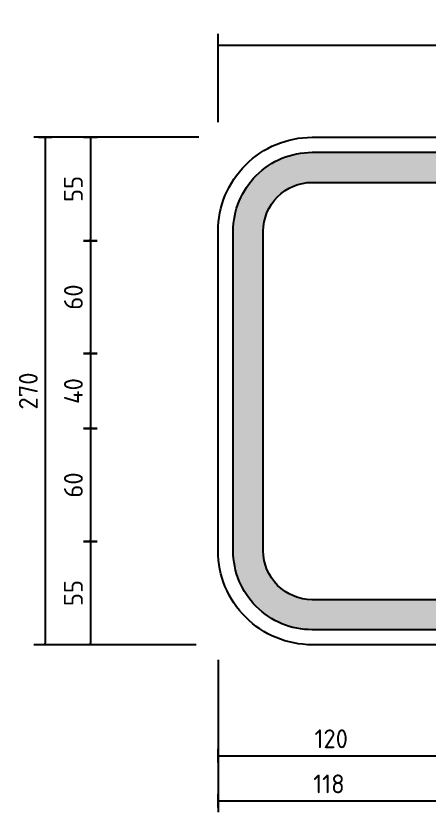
# Model space of a CAD drawing. Extents: x 0 to 420, y 0 to 297.
# Drawn here: x 129 to 184, y 126.5 to 232.4 of the extents above; entities that cross this region are included whole.
import ezdxf

# ---------------------------------------------------------------- set-up
doc = ezdxf.new("R2010")
doc.units = 0
doc.layers.get('0').update_dxf_attribs({"linetype": 'CONTINUOUS'})
doc.layers.get('DEFPOINTS').update_dxf_attribs({"linetype": 'CONTINUOUS'})
for name, color, linetype in [('L25', 1, 'CONTINUOUS'), ('L35', 3, 'CONTINUOUS'), ('T25', 1, 'CONTINUOUS')]:
    doc.layers.add(name, color=color, linetype=linetype)
doc.styles.add('ISO', font='iso3098b.shx')
doc.dimstyles.new('SIGNSDIM', dxfattribs={"dimtxt": 2.5, "dimasz": 0.2, "dimexe": 1.5, "dimexo": 2, "dimgap": 1, "dimtad": 1, "dimdec": 4, "dimlfac": 4, "dimrnd": 1, "dimdsep": 46, "dimtxsty": 'ISO', "dimblk": 'SGNDIM', "dimcen": 2.5, "dimse2": 1, "dimadec": 0, "dimazin": 0, "dimtfac": 1, "dimtdec": 4, "dimtix": 1, "dimtmove": 0, "dimatfit": 3, "dimldrblk": 'SGNDIM', "dimfxl": 1, "dimtolj": 1, "dimtzin": 0, "dimarcsym": 0})

# ---------------------------------------------------------------- blocks, each defined once
blk = doc.blocks.new('SGNDIM')
for p, q in [((0, 0), (-1, 0)), ((0, 4.5), (0, -4.5))]:
    blk.add_line(p, q)
blk = doc.blocks.new('*D61')
at = {"layer": 'DEFPOINTS', "color": 0}
for p in [(268.44, 228.49), (155.94, 216.24), (268.44, 216.24)]:
    blk.add_point(p, dxfattribs=at)
at = {"layer": 'T25', "color": 0, "lineweight": -2}
for p, q in [((155.94, 218.24), (155.94, 229.99)), ((268.44, 218.24), (268.44, 229.99)), ((156.14, 228.49), (268.24, 228.49))]:
    blk.add_line(p, q, dxfattribs=at)
at = {"layer": 'T25', "color": 0, "lineweight": -2, "xscale": 0.2, "yscale": 0.2, "zscale": 0.2, "rotation": 180}
blk.add_blockref('SGNDIM', (155.94, 228.49), dxfattribs=at)
at = {"layer": 'T25', "color": 0, "lineweight": -2, "xscale": 0.2, "yscale": 0.2, "zscale": 0.2}
blk.add_blockref('SGNDIM', (268.44, 228.49), dxfattribs=at)
at = {"layer": 'T25', "color": 0, "insert": (212.19, 230.74), "char_height": 2.5, "attachment_point": 5, "style": 'ISO'}
blk.add_mtext('\\A1;450', dxfattribs=at)
blk = doc.blocks.new('*D62')
at = {"layer": 'DEFPOINTS', "color": 0}
for p in [(159.71, 162.49), (138.94, 148.74), (155, 148.74)]:
    blk.add_point(p, dxfattribs=at)
at = {"layer": 'T25', "color": 0, "lineweight": -2}
for p, q in [((138.94, 162.29), (138.94, 148.94)), ((153, 148.74), (137.44, 148.74))]:
    blk.add_line(p, q, dxfattribs=at)
at = {"layer": 'T25', "color": 0, "lineweight": -2, "xscale": 0.2, "yscale": 0.2, "zscale": 0.2}
for p, rotation in [((138.94, 162.49), 90), ((138.94, 148.74), 270)]:
    blk.add_blockref('SGNDIM', p, dxfattribs=dict(at, rotation=rotation))
at = {"layer": 'T25', "color": 0, "insert": (136.69, 155.62), "char_height": 2.5, "attachment_point": 5, "rotation": 90, "style": 'ISO'}
blk.add_mtext('\\A1;55', dxfattribs=at)
blk = doc.blocks.new('*D63')
at = {"layer": 'DEFPOINTS', "color": 0}
for p in [(155.94, 177.49), (138.94, 162.49), (155.94, 162.49)]:
    blk.add_point(p, dxfattribs=at)
at = {"layer": 'T25', "color": 0, "lineweight": -2}
blk.add_line((138.94, 177.29), (138.94, 162.69), dxfattribs=at)
at = {"layer": 'T25', "color": 0, "lineweight": -2, "xscale": 0.2, "yscale": 0.2, "zscale": 0.2}
for p, rotation in [((138.94, 177.49), 90), ((138.94, 162.49), 270)]:
    blk.add_blockref('SGNDIM', p, dxfattribs=dict(at, rotation=rotation))
at = {"layer": 'T25', "color": 0, "insert": (136.69, 169.99), "char_height": 2.5, "attachment_point": 5, "rotation": 90, "style": 'ISO'}
blk.add_mtext('\\A1;60', dxfattribs=at)
blk = doc.blocks.new('*D64')
at = {"layer": 'DEFPOINTS', "color": 0}
for p in [(155.94, 187.49), (138.94, 177.49), (155.94, 177.49)]:
    blk.add_point(p, dxfattribs=at)
at = {"layer": 'T25', "color": 0, "lineweight": -2}
blk.add_line((138.94, 187.29), (138.94, 177.69), dxfattribs=at)
at = {"layer": 'T25', "color": 0, "lineweight": -2, "xscale": 0.2, "yscale": 0.2, "zscale": 0.2}
for p, rotation in [((138.94, 187.49), 90), ((138.94, 177.49), 270)]:
    blk.add_blockref('SGNDIM', p, dxfattribs=dict(at, rotation=rotation))
at = {"layer": 'T25', "color": 0, "insert": (136.69, 182.49), "char_height": 2.5, "attachment_point": 5, "rotation": 90, "style": 'ISO'}
blk.add_mtext('\\A1;40', dxfattribs=at)
blk = doc.blocks.new('*D65')
at = {"layer": 'DEFPOINTS', "color": 0}
for p in [(153.51, 202.49), (138.94, 187.49), (153.51, 187.49)]:
    blk.add_point(p, dxfattribs=at)
at = {"layer": 'T25', "color": 0, "lineweight": -2}
blk.add_line((138.94, 202.29), (138.94, 187.69), dxfattribs=at)
at = {"layer": 'T25', "color": 0, "lineweight": -2, "xscale": 0.2, "yscale": 0.2, "zscale": 0.2}
for p, rotation in [((138.94, 202.49), 90), ((138.94, 187.49), 270)]:
    blk.add_blockref('SGNDIM', p, dxfattribs=dict(at, rotation=rotation))
at = {"layer": 'T25', "color": 0, "insert": (136.69, 194.99), "char_height": 2.5, "attachment_point": 5, "rotation": 90, "style": 'ISO'}
blk.add_mtext('\\A1;60', dxfattribs=at)
blk = doc.blocks.new('*D66')
at = {"layer": 'DEFPOINTS', "color": 0}
for p in [(155.35, 216.24), (138.94, 202.49), (159.71, 202.49)]:
    blk.add_point(p, dxfattribs=at)
at = {"layer": 'T25', "color": 0, "lineweight": -2}
for p, q in [((153.35, 216.24), (137.44, 216.24)), ((138.94, 216.04), (138.94, 202.69))]:
    blk.add_line(p, q, dxfattribs=at)
at = {"layer": 'T25', "color": 0, "lineweight": -2, "xscale": 0.2, "yscale": 0.2, "zscale": 0.2}
for p, rotation in [((138.94, 216.24), 90), ((138.94, 202.49), 270)]:
    blk.add_blockref('SGNDIM', p, dxfattribs=dict(at, rotation=rotation))
at = {"layer": 'T25', "color": 0, "insert": (136.69, 209.37), "char_height": 2.5, "attachment_point": 5, "rotation": 90, "style": 'ISO'}
blk.add_mtext('\\A1;55', dxfattribs=at)
blk = doc.blocks.new('*D69')
at = {"layer": 'DEFPOINTS', "color": 0}
for p in [(155.94, 148.74), (185.41, 148.74), (185.41, 127.99)]:
    blk.add_point(p, dxfattribs=at)
at = {"layer": 'T25', "color": 0, "lineweight": -2}
for p, q in [((155.94, 146.74), (155.94, 126.49)), ((156.14, 127.99), (185.21, 127.99))]:
    blk.add_line(p, q, dxfattribs=at)
at = {"layer": 'T25', "color": 0, "lineweight": -2, "xscale": 0.2, "yscale": 0.2, "zscale": 0.2, "rotation": 180}
blk.add_blockref('SGNDIM', (155.94, 127.99), dxfattribs=at)
at = {"layer": 'T25', "color": 0, "lineweight": -2, "xscale": 0.2, "yscale": 0.2, "zscale": 0.2}
blk.add_blockref('SGNDIM', (185.41, 127.99), dxfattribs=at)
at = {"layer": 'T25', "color": 0, "insert": (170.67, 130.24), "char_height": 2.5, "attachment_point": 5, "style": 'ISO'}
blk.add_mtext('\\A1;118', dxfattribs=at)
blk = doc.blocks.new('*D72')
at = {"layer": 'DEFPOINTS', "color": 0}
for p in [(155.94, 148.74), (186, 148.74), (186, 133.99)]:
    blk.add_point(p, dxfattribs=at)
at = {"layer": 'T25', "color": 0, "lineweight": -2}
for p, q in [((155.94, 146.74), (155.94, 132.49)), ((156.14, 133.99), (185.8, 133.99))]:
    blk.add_line(p, q, dxfattribs=at)
at = {"layer": 'T25', "color": 0, "lineweight": -2, "xscale": 0.2, "yscale": 0.2, "zscale": 0.2, "rotation": 180}
blk.add_blockref('SGNDIM', (155.94, 133.99), dxfattribs=at)
at = {"layer": 'T25', "color": 0, "lineweight": -2, "xscale": 0.2, "yscale": 0.2, "zscale": 0.2}
blk.add_blockref('SGNDIM', (186, 133.99), dxfattribs=at)
at = {"layer": 'T25', "color": 0, "insert": (170.97, 136.24), "char_height": 2.5, "attachment_point": 5, "style": 'ISO'}
blk.add_mtext('\\A1;120', dxfattribs=at)
blk = doc.blocks.new('*D73')
at = {"layer": 'DEFPOINTS', "color": 0}
for p in [(150.46, 216.24), (132.94, 148.74), (150.46, 148.74)]:
    blk.add_point(p, dxfattribs=at)
at = {"layer": 'T25', "color": 0, "lineweight": -2}
for p, q in [((148.46, 216.24), (131.44, 216.24)), ((132.94, 216.04), (132.94, 148.94)), ((148.46, 148.74), (131.44, 148.74))]:
    blk.add_line(p, q, dxfattribs=at)
at = {"layer": 'T25', "color": 0, "lineweight": -2, "xscale": 0.2, "yscale": 0.2, "zscale": 0.2}
for p, rotation in [((132.94, 216.24), 90), ((132.94, 148.74), 270)]:
    blk.add_blockref('SGNDIM', p, dxfattribs=dict(at, rotation=rotation))
at = {"layer": 'T25', "color": 0, "insert": (130.69, 182.49), "char_height": 2.5, "attachment_point": 5, "rotation": 90, "style": 'ISO'}
blk.add_mtext('\\A1;270', dxfattribs=at)

msp = doc.modelspace()

# ---------------------------------------------------------------- hatches: boundary and pattern name
at = {"layer": 'L25'}
h = msp.add_hatch(color=256, dxfattribs=at)
edge = h.paths.add_edge_path(flags=16)
edge.add_line((161.935372, 161.241665), (161.935372, 203.741665))
edge.add_arc((168.435372, 203.741665), 6.5, 90, 180, ccw=False)
edge.add_line((168.435372, 210.241665), (255.935372, 210.241665))
edge.add_arc((255.935372, 203.741665), 6.5, 0, 90, ccw=False)
edge.add_line((262.435372, 203.741665), (262.435372, 161.241665))
edge.add_arc((255.935372, 161.241665), 6.5, -90, 0, ccw=False)
edge.add_line((255.935372, 154.741665), (168.435372, 154.741665))
edge.add_arc((168.435372, 161.241665), 6.5, 180, 270, ccw=False)
edge = h.paths.add_edge_path()
edge.add_line((157.935372, 161.241665), (157.935372, 203.741665))
edge.add_arc((168.435372, 203.741665), 10.5, 90, 180, ccw=False)
edge.add_line((168.435372, 214.241665), (255.935372, 214.241665))
edge.add_arc((255.935372, 203.741665), 10.5, 0, 90, ccw=False)
edge.add_line((266.435372, 203.741665), (266.435372, 161.241665))
edge.add_arc((255.935372, 161.241665), 10.5, -90, 0, ccw=False)
edge.add_line((255.935372, 150.741665), (168.435372, 150.741665))
edge.add_arc((168.435372, 161.241665), 10.5, 180, 270, ccw=False)

# ---------------------------------------------------------------- linework, layer by layer
for points in [[(157.935372, 161.241665), (157.935372, 203.741665, -0.4142135624), (168.435372, 214.241665), (255.935372, 214.241665, -0.4142135624), (266.435372, 203.741665), (266.435372, 161.241665, -0.4142135624), (255.935372, 150.741665), (168.435372, 150.741665, -0.4142135624)], [(161.935372, 161.241665), (161.935372, 203.741665, -0.4142135624), (168.435372, 210.241665), (255.935372, 210.241665, -0.4142135624), (262.435372, 203.741665), (262.435372, 161.241665, -0.4142135624), (255.935372, 154.741665), (168.435372, 154.741665, -0.4142135624)]]:
    msp.add_lwpolyline(points, format="xyb", close=True, dxfattribs=at)
at = {"layer": 'L35'}
msp.add_lwpolyline([(155.935372, 161.241665), (155.935372, 203.741665, -0.4142135624), (168.435372, 216.241665), (255.935372, 216.241665, -0.4142135624), (268.435372, 203.741665), (268.435372, 161.241665, -0.4142135624), (255.935372, 148.741665), (168.435372, 148.741665, -0.4142135624)], format="xyb", close=True, dxfattribs=at)

# ---------------------------------------------------------------- dimensions: what is measured, and where the dimension line sits
at = {"layer": 'T25'}
dim = msp.add_linear_dim(base=(268.435372, 228.491665), p1=(155.935372, 216.241665), p2=(268.435372, 216.241665), dimstyle='SIGNSDIM', override={"dimse2": 0}, dxfattribs=at)
dim.commit()
dim.dimension.update_dxf_attribs({"geometry": '*D61', "text_midpoint": (212.185372, 230.741665)})
for base, p1, p2, override, picture, middle in [((132.935372, 148.741665), (150.459243, 216.241665), (150.459243, 148.741665), {"dimse2": 0}, '*D73', (130.685372, 182.491665)), ((138.935372, 187.491665), (153.5068, 202.491665), (153.5068, 187.491665), {"dimse1": 1}, '*D65', (136.685372, 194.991665)), ((138.935372, 177.491665), (155.935372, 187.491665), (155.935372, 177.491665), {"dimse1": 1}, '*D64', (136.685372, 182.491665)), ((138.935372, 162.491665), (155.935372, 177.491665), (155.935372, 162.491665), {"dimse1": 1}, '*D63', (136.685372, 169.991665)), ((138.935372, 148.741665), (159.71315, 162.491665), (155.001281, 148.741665), {"dimse1": 1, "dimse2": 0}, '*D62', (136.685372, 155.616665))]:
    dim = msp.add_linear_dim(base=base, p1=p1, p2=p2, angle=90, dimstyle='SIGNSDIM', override=override, dxfattribs=at)
    dim.commit()
    dim.dimension.update_dxf_attribs({"geometry": picture, "text_midpoint": middle})
dim = msp.add_linear_dim(base=(138.935372, 202.491665), p1=(155.350309, 216.241665), p2=(159.71315, 202.491665), angle=90, dimstyle='SIGNSDIM', dxfattribs=at)
dim.commit()
dim.dimension.update_dxf_attribs({"geometry": '*D66', "text_midpoint": (136.685372, 209.366665)})
for base, p2, picture, middle in [((185.412432, 127.991665), (185.412432, 148.741665), '*D69', (170.673902, 130.241665)), ((186.001387, 133.991665), (186.001387, 148.741665), '*D72', (170.96838, 136.241665))]:
    dim = msp.add_linear_dim(base=base, p1=(155.935372, 148.741665), p2=p2, dimstyle='SIGNSDIM', dxfattribs=at)
    dim.commit()
    dim.dimension.update_dxf_attribs({"geometry": picture, "text_midpoint": middle})

doc.saveas('drawing.dxf')
